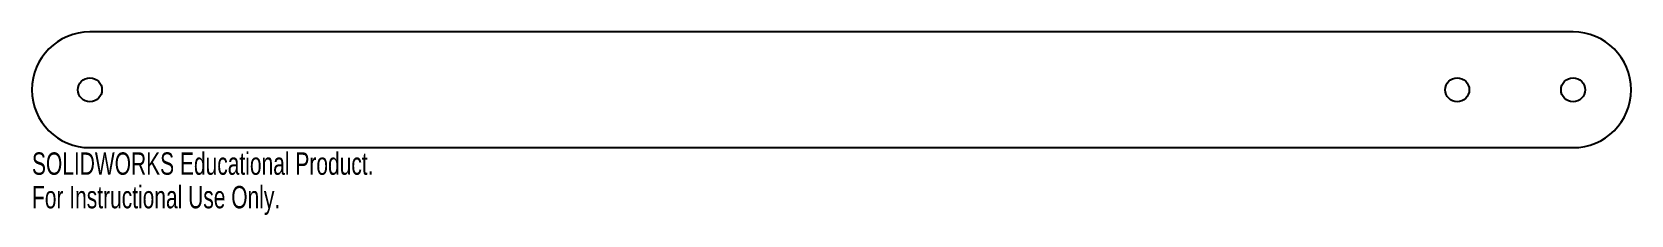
# Model space of a CAD drawing. Header units: millimetres. Extents: x -163 to 182, y -17 to 22.
import ezdxf

# ---------------------------------------------------------------- set-up
doc = ezdxf.new("R2010")
doc.units = ezdxf.units.MM
doc.styles.add('SLDTEXTSTYLE0', font='TXT', dxfattribs={"width": 0.7})

msp = doc.modelspace()

# ---------------------------------------------------------------- linework, layer by layer
at = {"color": 7, "linetype": 'Continuous', "lineweight": 25}
for p, q in [((169.46, 22.15), (-150.54, 22.15)), ((-150.54, -2.85), (169.46, -2.85))]:
    msp.add_line(p, q, dxfattribs=at)
for centre in [(-150.54, 9.65), (144.46, 9.65), (169.46, 9.65)]:
    msp.add_circle(centre, 2.6, dxfattribs=at)
for centre, start, end in [((-150.54, 9.65), 90, 270), ((169.46, 9.65), 270, 90)]:
    msp.add_arc(centre, 12.5, start, end, dxfattribs=at)

# ---------------------------------------------------------------- texts
at = {"color": 7, "linetype": 'Continuous', "char_height": 4.8336, "attachment_point": 1, "style": 'SLDTEXTSTYLE0'}
for s, insert in [('SOLIDWORKS Educational Product.', (-163.04, -3.87)), ('For Instructional Use Only.', (-163.04, -11.12))]:
    msp.add_mtext(s, dxfattribs=dict(at, insert=insert))

doc.saveas('drawing.dxf')
